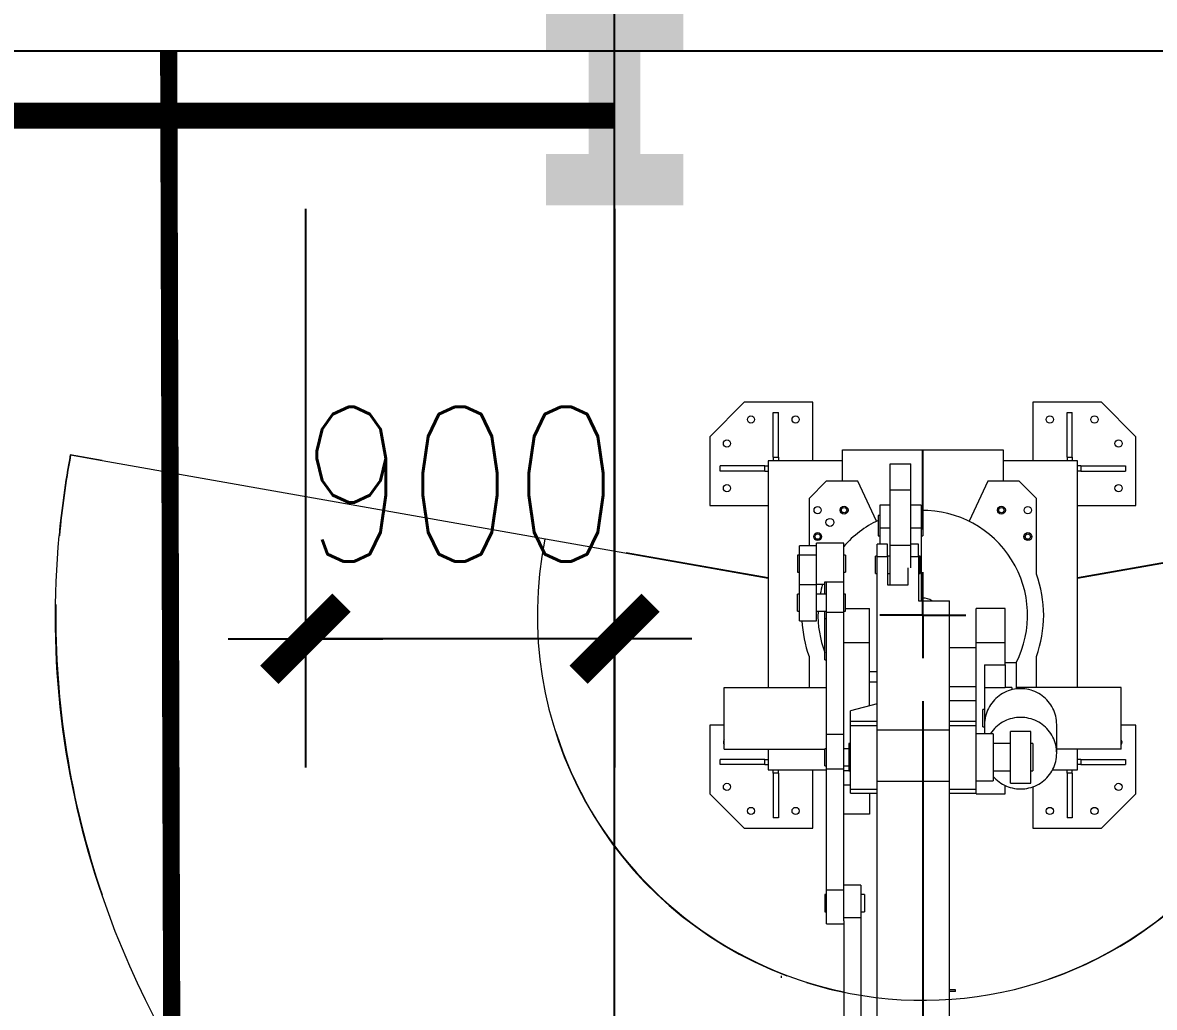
# Model space of a CAD drawing. Header units: millimetres. Extents: x 2509 to 128734, y 2492 to 91667.
# Drawn here: x 34497 to 37791, y 72955 to 75823 of the extents above; entities that cross this region are included whole.
import ezdxf
from ezdxf.enums import TextEntityAlignment as Align

# ---------------------------------------------------------------- set-up
doc = ezdxf.new("R2010")
doc.units = ezdxf.units.MM
doc.linetypes.add('CENTER', pattern=[50.8, 31.75, -6.35, 6.35, -6.35])
doc.linetypes.add('DOTE', pattern=[2.42, 2, -0.2, 0.02, -0.2])
for name, color, linetype in [('7标注层', 4, 'Continuous'), ('AXIS_TEXT', 7, 'Continuous'), ('COLUMN', 7, 'Continuous'), ('DOTE', 1, 'DOTE'), ('PUB_DIM', 3, 'Continuous'), ('SSH_搬运系统', 7, 'Continuous')]:
    doc.layers.add(name, color=color, linetype=linetype)
doc.styles.add('COMPLEX', font='COMPLEX')
doc.styles.add('DIM_FONT', font='SIMPLEX.shx', dxfattribs={"width": 0.8})
doc.dimstyles.new('DIMN150', dxfattribs={"dimscale": 1.5, "dimtxt": 300, "dimasz": 1, "dimexe": 250, "dimexo": 300, "dimgap": 150, "dimtad": 1, "dimdec": 0, "dimzin": 0, "dimdsep": 46, "dimtxsty": 'DIM_FONT', "dimblk": '_DIMX', "dimcen": 2.5, "dimclrt": 7, "dimadec": 0, "dimazin": 0, "dimtfac": 1, "dimtdec": 0, "dimtix": 1, "dimtmove": 2, "dimatfit": 3, "dimldrblk": '_DIMX', "dimfxl": 1, "dimtolj": 1, "dimtzin": 0, "dimarcsym": 0})

# ---------------------------------------------------------------- blocks, each defined once
blk = doc.blocks.new('_DIMX')
blk.add_line((-150, 0), (150, 0))
at = {"const_width": 50}
blk.add_lwpolyline([(-70, -70), (70, 70)], dxfattribs=at)
blk = doc.blocks.new('*D15')
at = {"layer": 'DEFPOINTS', "color": 0, "transparency": 16777216}
for p in [(44548.9, -256732.4), (45448.7, -256732.4), (44548.9, -258434.1)]:
    blk.add_point(p, dxfattribs=at)
at = {"layer": 'PUB_DIM', "color": 0, "lineweight": -2, "transparency": 16777216}
for p, q in [((44548.9, -257182.4), (44548.9, -258809.1)), ((45448.7, -257182.4), (45448.7, -258809.1)), ((44547.4, -258434.1), (44545.9, -258434.1)), ((45448.7, -258434.1), (44548.9, -258434.1)), ((45450.2, -258434.1), (45451.7, -258434.1))]:
    blk.add_line(p, q, dxfattribs=at)
at = {"layer": 'PUB_DIM', "color": 0, "lineweight": -2, "transparency": 16777216, "xscale": 1.5, "yscale": 1.5, "zscale": 1.5}
blk.add_blockref('_DIMX', (44548.9, -258434.1), dxfattribs=at)
at = {"layer": 'PUB_DIM', "color": 0, "lineweight": -2, "transparency": 16777216, "xscale": 1.5, "yscale": 1.5, "zscale": 1.5, "rotation": 180}
blk.add_blockref('_DIMX', (45448.7, -258434.1), dxfattribs=at)
at = {"layer": 'PUB_DIM', "color": 7, "transparency": 16777216, "insert": (44998.8, -257984.1), "char_height": 450, "attachment_point": 5, "style": 'DIM_FONT'}
blk.add_mtext('\\A1;900', dxfattribs=at)
blk = doc.blocks.new('SSH_机械臂')
at = {"layer": 'SSH_搬运系统', "lineweight": 15}
for p, q in [((4052.9, 5073.1, 0), (4069.1, 5164.8, 0)), ((4053.9, 5073.1, 0), (4070.2, 5165.6, 0)), ((4053.9, 5073.1, 0), (3711, 3134.1, 0)), ((3712, 3134.1, 0), (3785, 3547.8, 0)), ((3083.3, 3304.1, 0), (2983.3, 3204.1, 0)), ((3283.3, 3304.1, 0), (3083.3, 3304.1, 0)), ((3283.3, 3262.1, 0), (3283.3, 3304.1, 0)), ((4123.3, 3304.1, 0), (3923.3, 3304.1, 0)), ((3923.3, 3304.1, 0), (3923.3, 3134.1, 0)), ((4223.3, 3204.1, 0), (4123.3, 3304.1, 0)), ((3168.3, 3274.1, 0), (3183.3, 3274.1, 0)), ((3168.3, 3144.1, 0), (3168.3, 3274.1, 0)), ((3183.3, 3144.1, 0), (3183.3, 3274.1, 0)), ((3213.3, 3262.1, 0), (3213.3, 2969.1, 0)), ((3213.3, 3262.1, 0), (3393.3, 3262.1, 0)), ((3393.3, 3262.1, 0), (3393.3, 2964.1, 0)), ((4023.3, 3274.1, 0), (4038.3, 3274.1, 0)), ((4023.3, 3144.1, 0), (4023.3, 3274.1, 0)), ((4038.3, 3144.1, 0), (4038.3, 3274.1, 0)), ((2983.3, 3204.1, 0), (2983.3, 3004.1, 0)), ((4223.3, 3004.1, 0), (4223.3, 3204.1, 0)), ((3153.3, 3134.1, 0), (3153.3, 2964.1, 0)), ((3213.3, 3134.1, 0), (3153.3, 3134.1, 0)), ((3168.3, 3144.1, 0), (3183.3, 3144.1, 0)), ((3168.3, 3144.1, 0), (3168.3, 3134.1, 0)), ((3183.3, 3144.1, 0), (3183.3, 3134.1, 0)), ((4053.3, 3134.1, 0), (3393.3, 3134.1, 0)), ((4023.3, 3144.1, 0), (4038.3, 3144.1, 0)), ((4023.3, 3144.1, 0), (4023.3, 3134.1, 0)), ((4038.3, 3144.1, 0), (4038.3, 3134.1, 0)), ((4053.3, 2918.1, 0), (4053.3, 3134.1, 0)), ((3013.3, 3104.1, 0), (3013.3, 3119.1, 0)), ((3143.3, 3119.1, 0), (3013.3, 3119.1, 0)), ((3143.3, 3104.1, 0), (3013.3, 3104.1, 0)), ((3143.3, 3104.1, 0), (3143.3, 3119.1, 0)), ((3143.3, 3119.1, 0), (3153.3, 3119.1, 0)), ((3143.3, 3104.1, 0), (3153.3, 3104.1, 0)), ((4063.3, 3119.1, 0), (4053.3, 3119.1, 0)), ((4063.3, 3104.1, 0), (4053.3, 3104.1, 0)), ((4063.3, 3119.1, 0), (4063.3, 3104.1, 0)), ((4063.3, 3119.1, 0), (4193.3, 3119.1, 0)), ((4063.3, 3104.1, 0), (4193.3, 3104.1, 0)), ((4193.3, 3119.1, 0), (4193.3, 3104.1, 0)), ((2547.3, 3095, 0), (2553.3, 3095, 0)), ((3587.2, 3043.1, 0), (3692.2, 3043.1, 0)), ((3614.7, 3049.1, 0), (3664.7, 3049.1, 0)), ((3673.5, 3043.1, 0), (3779.3, 3043.1, 0)), ((3700.8, 3043.1, 0), (3719.6, 3043.1, 0)), ((3778.3, 3049.1, 0), (3728.3, 3049.1, 0)), ((3779.3, 3043.1, 0), (3779.3, 2993.1, 0)), ((3779.3, 3043.1, 0), (3805.8, 3043.1, 0)), ((2983.3, 3004.1, 0), (3153.3, 3004.1, 0)), ((3483.6, 3015.1, 0), (3393.3, 3015.1, 0)), ((3943.3, 3015.1, 0), (3805.8, 3015.1, 0)), ((3993.3, 2965.1, 0), (3943.3, 3015.1, 0)), ((4053.3, 3004.1, 0), (4223.3, 3004.1, 0)), ((2789.7, 2969.1, 0), (2739.7, 2969.1, 0)), ((3164.7, 2969.1, 0), (3214.7, 2969.1, 0)), ((3473.3, 2969.1, 0), (3473.3, 2964.1, 0)), ((3473.3, 2969.1, 0), (3593.3, 2969.1, 0)), ((3587.2, 2993.1, 0), (3692.2, 2993.1, 0)), ((3593.3, 2969.1, 0), (3614.7, 2969.1, 0)), ((3593.3, 2969.1, 0), (3593.3, 2964.1, 0)), ((3664.7, 2969.1, 0), (3700.9, 2969.1, 0)), ((3673.5, 2993.1, 0), (3778.5, 2993.1, 0)), ((3700.9, 2969.1, 0), (3700.9, 2914.1, 0)), ((3778.3, 2993.1, 0), (3813.3, 2993.1, 0)), ((3993.3, 2918.1, 0), (3993.3, 2965.1, 0)), ((2704.7, 2964.1, 0), (2803.8, 2964.1, 0)), ((2803.8, 2964.1, 0), (2803.8, 2914.1, 0)), ((2803.8, 2964.1, 0), (3155.8, 2964.1, 0)), ((3155.8, 2964.1, 0), (3155.8, 2914.1, 0)), ((3155.8, 2964.1, 0), (3257, 2964.1, 0)), ((3257, 2964.1, 0), (3612.7, 2964.1, 0)), ((3257, 2964.1, 0), (3257, 2914.1, 0)), ((3612.7, 2964.1, 0), (3612.7, 2914.1, 0)), ((3612.7, 2964.1, 0), (3699.7, 2964.1, 0)), ((2713.2, 2914.1, 0), (1458.5, 2914.1, 0)), ((2713.2, 2914.1, 0), (2803.8, 2914.1, 0)), ((2722.1, 2864.1, 0), (2722.1, 2914.1, 0)), ((2803.8, 2914.1, 0), (3155.8, 2914.1, 0)), ((3023.9, 2839.1, 0), (3023.9, 2914.1, 0)), ((3108.8, 2894.1, 0), (3108.8, 2914.1, 0)), ((3229.7, 2899.1, 0), (3149.7, 2899.1, 0)), ((3150.5, 2899.1, 0), (3150.5, 2914.1, 0)), ((3155.8, 2914.1, 0), (3257, 2914.1, 0)), ((3257, 2914.1, 0), (3612.7, 2914.1, 0)), ((3612.7, 2914.1, 0), (3699.7, 2914.1, 0)), ((3614.7, 2909.1, 0), (3664.7, 2909.1, 0)), ((3623.3, 2909.1, 0), (3623.3, 2839.1, 0)), ((3699.7, 2914.1, 0), (3700.9, 2914.1, 0)), ((3700.9, 2914.1, 0), (3813.3, 2914.1, 0)), ((3778.3, 2909.1, 0), (3728.3, 2909.1, 0)), ((3778.3, 2914.1, 0), (3800.1, 2914.1, 0)), ((3993.3, 2873.1, 0), (3993.3, 2918.1, 0)), ((3993.3, 2918.1, 0), (4085.3, 2918.1, 0)), ((4085.3, 2918.1, 0), (4085.3, 2450.1, 0)), ((3085.3, 2894.1, 0), (3097.6, 2894.1, 0)), ((3097.2, 2894.1, 0), (3281.8, 2894.1, 0)), ((3278.8, 2894.1, 0), (3294.4, 2894.1, 0)), ((3281.8, 2894.1, 0), (3281.8, 2816.6, 0)), ((3294.4, 2894.1, 0), (3294.4, 2816.6, 0)), ((3294.4, 2894.1, 0), (3324.7, 2894.1, 0)), ((3345.1, 2816.6, 0), (3324.7, 2894.1, 0)), ((3877, 2818.9, 0), (3993.3, 2873.1, 0)), ((2722.1, 2864.1, 0), (1458.5, 2864.1, 0)), ((2817.2, 2864.1, 0), (2722.1, 2864.1, 0)), ((2789.7, 2854.1, 0), (2739.7, 2854.1, 0)), ((3085.3, 2839.1, 0), (3023.9, 2839.1, 0)), ((3339.2, 2839.1, 0), (3523.3, 2839.1, 0)), ((3407.9, 2816.6, 0), (3407.9, 2839.1, 0)), ((3439.5, 2839.1, 0), (3439.5, 2816.6, 0)), ((3523, 2839.1, 0), (3623.3, 2839.1, 0)), ((1828.4, 2816.6, 0), (3119.9, 2816.6, 0)), ((3119.9, 2816.6, 0), (3119.9, 2606.6, 0)), ((3119.9, 2816.6, 0), (3269.9, 2816.6, 0)), ((3269.9, 2816.6, 0), (3269.9, 2606.6, 0)), ((3269.9, 2816.6, 0), (3774.1, 2816.6, 0)), ((3725.3, 2821.6, 0), (3775.3, 2821.6, 0)), ((3774.1, 2816.6, 0), (3774.1, 2786.6, 0)), ((3774.1, 2816.6, 0), (3810.3, 2816.6, 0)), ((3856.4, 2809.1, 0), (3810.3, 2809.1, 0)), ((3893.3, 2814.1, 0), (3834.6, 2814.1, 0)), ((3856.4, 2779.1, 0), (3856.4, 2809.1, 0)), ((3924, 2809.1, 0), (3856.4, 2809.1, 0)), ((3774.1, 2786.6, 0), (3691.5, 2786.6, 0)), ((3691.5, 2786.6, 0), (3691.5, 2726.6, 0)), ((3691.5, 2779.1, 0), (3807.5, 2779.1, 0)), ((3774.1, 2786.6, 0), (3810.3, 2786.6, 0)), ((3807.5, 2779.1, 0), (3807.5, 2719.1, 0)), ((3807.5, 2779.1, 0), (3968.2, 2779.1, 0)), ((3811.7, 2779.1, 0), (3901.5, 2779.1, 0)), ((3968.2, 2779.1, 0), (3968.2, 2719.1, 0)), ((3968.2, 2779.1, 0), (4044.4, 2779.1, 0)), ((4044.4, 2779.1, 0), (4044.4, 2719.1, 0)), ((3691.5, 2726.6, 0), (3741, 2726.6, 0)), ((3741, 2719.1, 0), (3807.5, 2719.1, 0)), ((3774.1, 2719.1, 0), (3774.1, 2696.6, 0)), ((3807.5, 2719.1, 0), (3968.2, 2719.1, 0)), ((3811.7, 2719.1, 0), (3901.5, 2719.1, 0)), ((3856.4, 2689.1, 0), (3856.4, 2719.1, 0)), ((3968.2, 2719.1, 0), (4044.4, 2719.1, 0)), ((3774.1, 2696.6, 0), (3645.6, 2696.6, 0)), ((3645.6, 2696.6, 0), (3645.6, 2606.6, 0)), ((3757.2, 2689.1, 0), (3645.6, 2689.1, 0)), ((3653.2, 2688.3, 0), (3653.1, 2689.1, 0)), ((3653.3, 2684.1, 0), (3653.2, 2688.3, 0)), ((3725.3, 2691.6, 0), (3775.3, 2691.6, 0)), ((3757.2, 2689.1, 0), (3757.2, 2691.6, 0)), ((3856.4, 2689.1, 0), (3757.2, 2689.1, 0)), ((3774.1, 2696.6, 0), (3810.3, 2696.6, 0)), ((3893.3, 2684.1, 0), (3834.6, 2684.1, 0)), ((3924, 2689.1, 0), (3856.4, 2689.1, 0)), ((1828.4, 2606.6, 0), (3119.9, 2606.6, 0)), ((2507.3, 2589, 0), (2507.3, 2606.6, 0)), ((2512.3, 2589, 0), (2512.3, 2606.6, 0)), ((3119.9, 2606.6, 0), (3269.9, 2606.6, 0)), ((3269.9, 2606.6, 0), (3645.6, 2606.6, 0)), ((3281.8, 2606.6, 0), (3281.8, 2529.1, 0)), ((3294.4, 2606.6, 0), (3294.4, 2529.1, 0)), ((3354.9, 2606.6, 0), (3354.9, 2529.1, 0)), ((3396, 2606.6, 0), (3396, 2529.1, 0)), ((2507.3, 2589, 0), (2512.3, 2589, 0)), ((3993.3, 2495.1, 0), (3877, 2549.4, 0)), ((3083.3, 2529.1, 0), (3085.3, 2529.1, 0)), ((3085.3, 2529.1, 0), (3097.6, 2529.1, 0)), ((3097.2, 2529.1, 0), (3281.8, 2529.1, 0)), ((3278.3, 2509.1, 0), (3328.3, 2509.1, 0)), ((3278.8, 2529.1, 0), (3294.4, 2529.1, 0)), ((3291.2, 2504, 0), (3285.1, 2504.1, 0)), ((3393.3, 2504.1, 0), (3285.1, 2504.1, 0)), ((3297.2, 2503.4, 0), (3291.2, 2504, 0)), ((3294.4, 2529.1, 0), (3354.9, 2529.1, 0)), ((3329.9, 2529.1, 0), (3391.1, 2529.1, 0)), ((3391.1, 2529.1, 0), (3523.3, 2529.1, 0)), ((3393.3, 2504.1, 0), (3393.3, 2444.1, 0)), ((3458.8, 2504.1, 0), (3393.3, 2504.1, 0)), ((3458.8, 2504.1, 0), (3458.8, 2444.1, 0)), ((3523, 2529.1, 0), (3623.3, 2529.1, 0)), ((3623.3, 2444.1, 0), (3623.3, 2529.1, 0)), ((3258, 2479.1, 0), (3121.1, 2479.1, 0)), ((3125.8, 2471.2, 0), (3121.7, 2466.6, 0)), ((3130.1, 2475.5, 0), (3125.8, 2471.2, 0)), ((3134.1, 2479.1, 0), (3130.1, 2475.5, 0)), ((3258.3, 2479.1, 0), (3258, 2479.1, 0)), ((3258.9, 2486.9, 0), (3258.3, 2487.3, 0)), ((3263.9, 2483.4, 0), (3258.9, 2486.9, 0)), ((3268.6, 2479.6, 0), (3263.9, 2483.4, 0)), ((3273.1, 2475.5, 0), (3268.6, 2479.6, 0)), ((3277.4, 2471.2, 0), (3273.1, 2475.5, 0)), ((3281.5, 2466.6, 0), (3277.4, 2471.2, 0)), ((3303.2, 2502.5, 0), (3297.2, 2503.4, 0)), ((3309.2, 2501.3, 0), (3303.2, 2502.5, 0)), ((3315, 2499.7, 0), (3309.2, 2501.3, 0)), ((3320.8, 2497.8, 0), (3315, 2499.7, 0)), ((3326.4, 2495.6, 0), (3320.8, 2497.8, 0)), ((3331.9, 2493, 0), (3326.4, 2495.6, 0)), ((3337.3, 2490.1, 0), (3331.9, 2493, 0)), ((3342.4, 2486.9, 0), (3337.3, 2490.1, 0)), ((3347.4, 2483.4, 0), (3342.4, 2486.9, 0)), ((3352.1, 2479.6, 0), (3347.4, 2483.4, 0)), ((3356.7, 2475.5, 0), (3352.1, 2479.6, 0)), ((3361, 2471.2, 0), (3356.7, 2475.5, 0)), ((3365, 2466.6, 0), (3361, 2471.2, 0)), ((3993.3, 2450.1, 0), (3993.3, 2495.1, 0)), ((3083.3, 2444.1, 0), (3107.4, 2444.1, 0)), ((3105.9, 2440.7, 0), (3103.6, 2435.1, 0)), ((3108.4, 2446.3, 0), (3105.9, 2440.7, 0)), ((3111.3, 2451.6, 0), (3108.4, 2446.3, 0)), ((3114.5, 2456.8, 0), (3111.3, 2451.6, 0)), ((3118, 2461.8, 0), (3114.5, 2456.8, 0)), ((3121.7, 2466.6, 0), (3118, 2461.8, 0)), ((3285.2, 2461.8, 0), (3281.5, 2466.6, 0)), ((3288.7, 2456.8, 0), (3285.2, 2461.8, 0)), ((3291.9, 2451.6, 0), (3288.7, 2456.8, 0)), ((3294.8, 2446.3, 0), (3291.9, 2451.6, 0)), ((3297.3, 2440.7, 0), (3294.8, 2446.3, 0)), ((3299.6, 2435.1, 0), (3297.3, 2440.7, 0)), ((3368.8, 2461.8, 0), (3365, 2466.6, 0)), ((3372.2, 2456.8, 0), (3368.8, 2461.8, 0)), ((3375.4, 2451.6, 0), (3372.2, 2456.8, 0)), ((3378.3, 2446.3, 0), (3375.4, 2451.6, 0)), ((3380.9, 2440.7, 0), (3378.3, 2446.3, 0)), ((3383.1, 2435.1, 0), (3380.9, 2440.7, 0)), ((3458.8, 2444.1, 0), (3393.3, 2444.1, 0)), ((3458.8, 2444.1, 0), (3523.3, 2444.1, 0)), ((3523, 2444.1, 0), (3623.3, 2444.1, 0)), ((4085.3, 2450.1, 0), (3993.3, 2450.1, 0)), ((3993.3, 2403.1, 0), (3993.3, 2450.1, 0)), ((4053.3, 2234.1, 0), (4053.3, 2450.1, 0)), ((3097.5, 2405.2, 0), (3097.4, 2399.1, 0)), ((3098.1, 2411.3, 0), (3097.5, 2405.2, 0)), ((3098.9, 2417.4, 0), (3098.1, 2411.3, 0)), ((3100.2, 2423.4, 0), (3098.9, 2417.4, 0)), ((3101.7, 2429.3, 0), (3100.2, 2423.4, 0)), ((3103.6, 2435.1, 0), (3101.7, 2429.3, 0)), ((3114.7, 2429.1, 0), (3264.7, 2429.1, 0)), ((3229.7, 2429.1, 0), (3231.4, 2429.1, 0)), ((3301.5, 2429.3, 0), (3299.6, 2435.1, 0)), ((3303, 2423.4, 0), (3301.5, 2429.3, 0)), ((3304.3, 2417.4, 0), (3303, 2423.4, 0)), ((3305.2, 2411.3, 0), (3304.3, 2417.4, 0)), ((3305.7, 2405.2, 0), (3305.2, 2411.3, 0)), ((3305.9, 2399.1, 0), (3305.7, 2405.2, 0)), ((3385, 2429.3, 0), (3383.1, 2435.1, 0)), ((3386.6, 2423.4, 0), (3385, 2429.3, 0)), ((3393.3, 2425.1, 0), (3386.1, 2425.1, 0)), ((3387.8, 2417.4, 0), (3386.6, 2423.4, 0)), ((3388.7, 2411.3, 0), (3387.8, 2417.4, 0)), ((3389.2, 2405.2, 0), (3388.7, 2411.3, 0)), ((3388.7, 2411.1, 0), (3464.8, 2411.1, 0)), ((3389.4, 2399.1, 0), (3389.2, 2405.2, 0)), ((3393.3, 2106.1, 0), (3393.3, 2411.1, 0)), ((3097.4, 2399.1, 0), (3097.5, 2393, 0)), ((3097.5, 2393, 0), (3098.1, 2387, 0)), ((3098.1, 2387, 0), (3098.9, 2380.9, 0)), ((3098.9, 2380.9, 0), (3100.2, 2374.9, 0)), ((3100.2, 2374.9, 0), (3101.7, 2369, 0)), ((3301.5, 2369, 0), (3303, 2374.9, 0)), ((3303, 2374.9, 0), (3304.3, 2380.9, 0)), ((3304.3, 2380.9, 0), (3305.2, 2387, 0)), ((3305.2, 2387, 0), (3305.7, 2393, 0)), ((3305.7, 2393, 0), (3305.9, 2399.1, 0)), ((3385, 2369, 0), (3386.6, 2374.9, 0)), ((3386.6, 2374.9, 0), (3387.8, 2380.9, 0)), ((3387.8, 2380.9, 0), (3388.7, 2387, 0)), ((3388.7, 2387, 0), (3389.2, 2393, 0)), ((3389.2, 2393, 0), (3389.4, 2399.1, 0)), ((3943.3, 2353.1, 0), (3993.3, 2403.1, 0)), ((3103.3, 2364.1, 0), (2983.3, 2364.1, 0)), ((2983.3, 2364.1, 0), (2983.3, 2164.1, 0)), ((3101.7, 2369, 0), (3103.6, 2363.2, 0)), ((3103.6, 2363.2, 0), (3105.9, 2357.6, 0)), ((3105.9, 2357.6, 0), (3108.4, 2352, 0)), ((3108.4, 2352, 0), (3111.3, 2346.6, 0)), ((3111.3, 2346.6, 0), (3114.5, 2341.4, 0)), ((3114.5, 2341.4, 0), (3118, 2336.4, 0)), ((3114.7, 2369.1, 0), (3264.7, 2369.1, 0)), ((3229.7, 2364.1, 0), (3149.7, 2364.1, 0)), ((3229.7, 2369.1, 0), (3231.4, 2369.1, 0)), ((3285.2, 2336.4, 0), (3288.7, 2341.4, 0)), ((3288.7, 2341.4, 0), (3291.9, 2346.6, 0)), ((3291.9, 2346.6, 0), (3294.8, 2352, 0)), ((3294.8, 2352, 0), (3297.3, 2357.6, 0)), ((3297.3, 2357.6, 0), (3299.6, 2363.2, 0)), ((3299.6, 2363.2, 0), (3301.5, 2369, 0)), ((3368.8, 2336.4, 0), (3372.2, 2341.4, 0)), ((3372.2, 2341.4, 0), (3375.4, 2346.6, 0)), ((3375.4, 2346.6, 0), (3378.3, 2352, 0)), ((3378.3, 2352, 0), (3380.9, 2357.6, 0)), ((3380.9, 2357.6, 0), (3383.1, 2363.2, 0)), ((3383.1, 2363.2, 0), (3385, 2369, 0)), ((3393.3, 2353.1, 0), (3483.6, 2353.1, 0)), ((3723.1, 2353.1, 0), (3943.3, 2353.1, 0)), ((4223.3, 2364.1, 0), (4053.3, 2364.1, 0)), ((4223.3, 2164.1, 0), (4223.3, 2364.1, 0)), ((3118, 2336.4, 0), (3121.7, 2331.7, 0)), ((3121.7, 2331.7, 0), (3125.8, 2327.1, 0)), ((3125.8, 2327.1, 0), (3130.1, 2322.8, 0)), ((3130.1, 2322.8, 0), (3134.6, 2318.7, 0)), ((3134.6, 2318.7, 0), (3139.4, 2314.9, 0)), ((3139.4, 2314.9, 0), (3144.3, 2311.4, 0)), ((3144.3, 2311.4, 0), (3149.5, 2308.2, 0)), ((3149.5, 2308.2, 0), (3154.8, 2305.3, 0)), ((3248.4, 2305.3, 0), (3253.7, 2308.2, 0)), ((3253.7, 2308.2, 0), (3258.9, 2311.4, 0)), ((3258.9, 2311.4, 0), (3263.9, 2314.9, 0)), ((3263.9, 2314.9, 0), (3268.6, 2318.7, 0)), ((3268.6, 2318.7, 0), (3273.1, 2322.8, 0)), ((3273.1, 2322.8, 0), (3277.4, 2327.1, 0)), ((3277.4, 2327.1, 0), (3281.5, 2331.7, 0)), ((3281.5, 2331.7, 0), (3285.2, 2336.4, 0)), ((3331.9, 2305.3, 0), (3337.3, 2308.2, 0)), ((3337.3, 2308.2, 0), (3342.4, 2311.4, 0)), ((3342.4, 2311.4, 0), (3347.4, 2314.9, 0)), ((3347.4, 2314.9, 0), (3352.1, 2318.7, 0)), ((3352.1, 2318.7, 0), (3356.7, 2322.8, 0)), ((3356.7, 2322.8, 0), (3361, 2327.1, 0)), ((3361, 2327.1, 0), (3365, 2331.7, 0)), ((3365, 2331.7, 0), (3368.8, 2336.4, 0)), ((3153.3, 2306.1, 0), (3153.3, 2234.1, 0)), ((3154.8, 2305.3, 0), (3160.3, 2302.7, 0)), ((3160.3, 2302.7, 0), (3166, 2300.5, 0)), ((3166, 2300.5, 0), (3171.7, 2298.6, 0)), ((3171.7, 2298.6, 0), (3177.6, 2297, 0)), ((3177.6, 2297, 0), (3183.5, 2295.7, 0)), ((3183.5, 2295.7, 0), (3189.5, 2294.9, 0)), ((3189.5, 2294.9, 0), (3195.5, 2294.3, 0)), ((3195.5, 2294.3, 0), (3201.6, 2294.1, 0)), ((3201.6, 2294.1, 0), (3207.7, 2294.3, 0)), ((3207.7, 2294.3, 0), (3213.7, 2294.9, 0)), ((3213.3, 2106.1, 0), (3213.3, 2294.1, 0)), ((3213.7, 2294.9, 0), (3219.7, 2295.7, 0)), ((3219.7, 2295.7, 0), (3225.6, 2297, 0)), ((3225.6, 2297, 0), (3231.5, 2298.6, 0)), ((3231.5, 2298.6, 0), (3237.3, 2300.5, 0)), ((3237.3, 2300.5, 0), (3242.9, 2302.7, 0)), ((3242.9, 2302.7, 0), (3248.4, 2305.3, 0)), ((3285.1, 2294.1, 0), (3291.2, 2294.3, 0)), ((3291.2, 2294.3, 0), (3297.2, 2294.9, 0)), ((3297.2, 2294.9, 0), (3303.2, 2295.7, 0)), ((3303.2, 2295.7, 0), (3309.2, 2297, 0)), ((3309.2, 2297, 0), (3315, 2298.6, 0)), ((3315, 2298.6, 0), (3320.8, 2300.5, 0)), ((3320.8, 2300.5, 0), (3326.4, 2302.7, 0)), ((3326.4, 2302.7, 0), (3331.9, 2305.3, 0)), ((3013.3, 2249.1, 0), (3013.3, 2264.1, 0)), ((3143.3, 2264.1, 0), (3013.3, 2264.1, 0)), ((3143.3, 2249.1, 0), (3013.3, 2249.1, 0)), ((3143.3, 2249.1, 0), (3143.3, 2264.1, 0)), ((3143.3, 2264.1, 0), (3153.3, 2264.1, 0)), ((3143.3, 2249.1, 0), (3153.3, 2249.1, 0)), ((4063.3, 2264.1, 0), (4053.3, 2264.1, 0)), ((4063.3, 2249.1, 0), (4053.3, 2249.1, 0)), ((4063.3, 2264.1, 0), (4063.3, 2249.1, 0)), ((4063.3, 2264.1, 0), (4193.3, 2264.1, 0)), ((4063.3, 2249.1, 0), (4193.3, 2249.1, 0)), ((4193.3, 2264.1, 0), (4193.3, 2249.1, 0)), ((3153.3, 2234.1, 0), (3213.3, 2234.1, 0)), ((3168.3, 2224.1, 0), (3168.3, 2234.1, 0)), ((3183.3, 2224.1, 0), (3168.3, 2224.1, 0)), ((3168.3, 2224.1, 0), (3168.3, 2094.1, 0)), ((3183.3, 2224.1, 0), (3183.3, 2234.1, 0)), ((3183.3, 2224.1, 0), (3183.3, 2094.1, 0)), ((3393.3, 2234.1, 0), (4053.3, 2234.1, 0)), ((3711, 2234.1, 0), (3825.4, 1585.4, 0)), ((4061.6, 251.6, 0), (3712, 2234.1, 0)), ((3923.3, 2234.1, 0), (3923.3, 2064.1, 0)), ((4023.3, 2224.1, 0), (4023.3, 2234.1, 0)), ((4038.3, 2224.1, 0), (4023.3, 2224.1, 0)), ((4023.3, 2224.1, 0), (4023.3, 2094.1, 0)), ((4038.3, 2224.1, 0), (4038.3, 2234.1, 0)), ((4038.3, 2224.1, 0), (4038.3, 2094.1, 0)), ((2983.3, 2164.1, 0), (3083.3, 2064.1, 0)), ((4123.3, 2064.1, 0), (4223.3, 2164.1, 0)), ((3183.3, 2094.1, 0), (3168.3, 2094.1, 0)), ((3213.3, 2106.1, 0), (3393.3, 2106.1, 0)), ((3283.3, 2064.1, 0), (3283.3, 2106.1, 0)), ((4038.3, 2094.1, 0), (4023.3, 2094.1, 0)), ((3083.3, 2064.1, 0), (3283.3, 2064.1, 0)), ((3923.3, 2064.1, 0), (4123.3, 2064.1, 0))]:
    blk.add_line(p, q, dxfattribs=at)
at = {"layer": 'SSH_搬运系统'}
for p, q in [((3603.3, 2684.1, 0), (3603.3, 2809.1, 0)), ((3353.3, 2684.1, 0), (1978.3, 2684.1, 0)), ((3603.3, 2684.1, 0), (3478.3, 2684.1, 0)), ((3603.3, 2684.1, 0), (3603.3, 2559.1, 0)), ((3603.3, 2684.1, 0), (3728.3, 2684.1, 0)), ((3853.3, 2684.1, 0), (4085.3, 2684.1, 0))]:
    blk.add_line(p, q, dxfattribs=at)
at = {"layer": 'SSH_搬运系统', "lineweight": 15}
for centre, radius in [((3103.3, 3254.1, 0), 10.5), ((3973.3, 3254.1, 0), 10.5), ((4103.3, 3254.1, 0), 10.5), ((3033.3, 3184.1, 0), 10.5), ((4173.3, 3184.1, 0), 10.5), ((3033.3, 3054.1, 0), 10.5), ((4173.3, 3054.1, 0), 10.5), ((3832.3, 2990.1, 0), 11.5), ((3909.3, 2990.1, 0), 10.5), ((3832.3, 2990.1, 0), 7.75), ((3873.6, 2954.4, 0), 11.5), ((3909.3, 2913.1, 0), 11.5), ((3909.3, 2913.1, 0), 7.75), ((3909.3, 2455.1, 0), 11.5), ((3909.3, 2455.1, 0), 7.75), ((3832.3, 2378.1, 0), 11.5), ((3832.3, 2378.1, 0), 7.75), ((3909.3, 2378.1, 0), 10.5), ((3033.3, 2314.1, 0), 10.5), ((4173.3, 2314.1, 0), 10.5), ((3033.3, 2184.1, 0), 10.5), ((4173.3, 2184.1, 0), 10.5), ((3103.3, 2114.1, 0), 10.5), ((3973.3, 2114.1, 0), 10.5), ((4103.3, 2114.1, 0), 10.5)]:
    blk.add_circle(centre, radius, dxfattribs=at)
for centre, radius, start, end in [((3599, 2720.8, 0), 2488.9, 84.5718, 109.0684), ((3603.3, 2684.1, 0), 2524, 89.295, 108.8241), ((3603.3, 2684.1, 0), 2525, 79.3441, 84.7496), ((3603.3, 2684.1, 0), 2524, 79.3665, 84.7475), ((3603.3, 2684.1, 0), 2525, 108.8906, 148.2417), ((3603.3, 2684.1, 0), 1122, 78.6259, 159.3625), ((3603.3, 2684.1, 0), 1121, 107.5198, 159.4986), ((3233.3, 3254.1, 0), 10.5, 49.6324, 130.3676), ((3603, 2683.1, 0), 1121.1, 159.4445, 281.3998), ((3603.3, 2684.1, 0), 352, 92.6335, 109.8911), ((3603.3, 2684.1, 0), 1122, 162.419, 168.171), ((3603.3, 2684.1, 0), 1121, 162.4028, 168.1603), ((3603.3, 2684.1, 0), 305, 87.8718, 110.8644), ((3603.3, 2684.1, 0), 305, 72.8375, 78.4004), ((3603.3, 2684.1, 0), 305, 25.2285, 48.9466), ((3603.3, 2684.1, 0), 305, 242.9931, 0.9393), ((3603.3, 2684.1, 0), 50, 327.7364, 0), ((3603.3, 2684.1, 0), 352, 250.1089, 289.8911), ((3603.3, 2684.1, 0), 2525, 188.1991, 258.2958), ((3603.3, 2684.1, 0), 2524, 188.2023, 254.5252), ((3603.3, 2684.1, 0), 1121, 199.0613, 281.4264), ((3233.3, 2114.1, 0), 10.5, 229.6324, 270), ((3233.3, 2114.1, 0), 10.5, 270, 310.3676)]:
    blk.add_arc(centre, radius, start, end, dxfattribs=at)
for points in [[(3587.2, 3043.1, 0), (3587.2, 2993.1, 0)], [(3614.7, 3049.1, 0), (3614.7, 3043.1, 0)], [(3664.7, 3043.1, 0), (3664.7, 3049.1, 0)], [(3692.2, 2993.1, 0), (3692.2, 3043.1, 0)], [(3728.3, 3049.1, 0), (3728.3, 3043.1, 0)], [(3778.3, 3043.1, 0), (3778.3, 3049.1, 0)], [(3805.8, 2993.1, 0), (3805.8, 3043.1, 0)], [(2739.7, 2969.1, 0), (2739.7, 2964.1, 0)], [(2789.7, 2964.1, 0), (2789.7, 2969.1, 0)], [(3164.7, 2969.1, 0), (3164.7, 2964.1, 0)], [(3214.7, 2964.1, 0), (3214.7, 2969.1, 0)], [(3614.7, 2993.1, 0), (3614.7, 2964.1, 0)], [(3664.7, 2964.1, 0), (3664.7, 2993.1, 0)], [(3693.3, 2993.1, 0), (3693.3, 2969.1, 0)], [(3813.3, 2914.1, 0), (3813.3, 2993.1, 0)], [(2704.7, 2964.1, 0), (2704.7, 2914.1, 0)], [(3699.7, 2914.1, 0), (3699.7, 2964.1, 0)], [(2817.2, 2864.1, 0), (2817.2, 2914.1, 0)], [(3149.7, 2899.1, 0), (3149.7, 2894.1, 0)], [(3164.7, 2914.1, 0), (3164.7, 2899.1, 0)], [(3214.7, 2899.1, 0), (3214.7, 2914.1, 0)], [(3229.7, 2894.1, 0), (3229.7, 2899.1, 0)], [(3523.3, 2839.1, 0), (3523.3, 2914.1, 0)], [(3614.7, 2914.1, 0), (3614.7, 2909.1, 0)], [(3664.7, 2909.1, 0), (3664.7, 2914.1, 0)], [(3728.3, 2914.1, 0), (3728.3, 2909.1, 0)], [(3778.3, 2909.1, 0), (3778.3, 2914.1, 0)], [(3085.3, 2894.1, 0), (3085.3, 2816.6, 0)], [(3097.2, 2894.1, 0), (3097.2, 2816.6, 0)], [(2739.7, 2864.1, 0), (2739.7, 2854.1, 0)], [(2789.7, 2854.1, 0), (2789.7, 2864.1, 0)], [(3725.3, 2821.6, 0), (3725.3, 2816.6, 0)], [(3775.3, 2816.6, 0), (3775.3, 2821.6, 0)], [(3810.3, 2786.6, 0), (3810.3, 2816.6, 0)], [(3834.6, 2814.1, 0), (3834.6, 2809.1, 0)], [(3893.3, 2809.1, 0), (3893.3, 2814.1, 0)], [(3924, 2779.1, 0), (3924, 2809.1, 0)], [(3725.3, 2786.6, 0), (3725.3, 2779.1, 0)], [(3775.3, 2779.1, 0), (3775.3, 2786.6, 0)], [(3810.3, 2696.6, 0), (3810.3, 2719.1, 0)], [(3924, 2689.1, 0), (3924, 2719.1, 0)], [(3725.3, 2696.6, 0), (3725.3, 2691.6, 0)], [(3775.3, 2691.6, 0), (3775.3, 2696.6, 0)], [(3834.6, 2689.1, 0), (3834.6, 2684.1, 0)], [(3893.3, 2684.1, 0), (3893.3, 2689.1, 0)], [(3085.3, 2606.6, 0), (3085.3, 2529.1, 0)], [(3097.2, 2606.6, 0), (3097.2, 2529.1, 0)], [(3508.3, 2529.1, 0), (3508.3, 2606.6, 0)], [(3083.3, 2529.1, 0), (3083.3, 2444.1, 0)], [(3121.1, 2529.1, 0), (3121.1, 2479.1, 0)], [(3258.3, 2479.1, 0), (3258.3, 2529.1, 0)], [(3285.1, 2504.1, 0), (3258.3, 2504.1, 0)], [(3278.3, 2509.1, 0), (3278.3, 2504.1, 0)], [(3328.3, 2504.1, 0), (3328.3, 2509.1, 0)], [(3523.3, 2444.1, 0), (3523.3, 2529.1, 0)], [(3149.7, 2479.1, 0), (3149.7, 2429.1, 0)], [(3229.7, 2429.1, 0), (3229.7, 2479.1, 0)], [(3393.3, 2425.1, 0), (3393.3, 2444.1, 0)], [(3464.8, 2411.1, 0), (3464.8, 2444.1, 0)], [(3114.7, 2429.1, 0), (3114.7, 2369.1, 0)], [(3264.7, 2369.1, 0), (3264.7, 2429.1, 0)], [(3149.7, 2369.1, 0), (3149.7, 2364.1, 0)], [(3229.7, 2364.1, 0), (3229.7, 2369.1, 0)], [(3201.6, 2294.1, 0), (3285.1, 2294.1, 0)]]:
    blk.add_open_spline(points, degree=1, dxfattribs=at)
blk = doc.blocks.new('12号建筑底图')
at = {"layer": 'COLUMN'}
h = blk.add_hatch(color=256, dxfattribs=at)
h.paths.add_polyline_path([(45448.7, -256572.4), (45248.7, -256572.4), (45248.7, -256720.8), (45373.7, -256720.8), (45373.7, -256872.4), (45448.7, -256872.4)])
h.paths.add_polyline_path([(45648.7, -256572.4), (45448.7, -256572.4), (45448.7, -256872.4), (45523.7, -256872.4), (45523.7, -256722.4), (45648.7, -256722.4)])
h.paths.add_polyline_path([(45523.7, -256872.4), (45448.7, -256872.4), (45448.7, -257172.4), (45648.7, -257172.4), (45648.7, -257022.4), (45523.7, -257022.4)])
h.paths.add_polyline_path([(45448.7, -256872.4), (45373.7, -256872.4), (45373.7, -257022.4), (45248.7, -257022.4), (45248.7, -257172.4), (45448.7, -257172.4)])
at = {"layer": 'COLUMN', "linetype": 'DOTE', "const_width": 75}
blk.add_lwpolyline([(38048.7, -256910.8), (45448.7, -256910.8)], dxfattribs=at)
at = {"layer": 'DOTE'}
for p, q in [((45448.7, -305572.4), (45448.7, -255872.4)), ((36448.7, -256722.4), (110448.7, -256722.4))]:
    blk.add_line(p, q, dxfattribs=at)
at = {"layer": 'AXIS_TEXT', "style": 'COMPLEX', "width": 0.736842}
blk.add_attdef('N', text='', height=900, dxfattribs=at).set_placement((122812.3, -249273.3), (123412.3, -249273.3), align=Align.FIT)
at = {"layer": 'PUB_DIM'}
dim = blk.add_aligned_dim(p1=(45448.7, -256732.4), p2=(44548.9, -256732.4), distance=1701.6, dimstyle='DIMN150', dxfattribs=at)
dim.commit()
dim.dimension.update_dxf_attribs({"geometry": '*D15', "text_midpoint": (44998.8, -257984.1)})

msp = doc.modelspace()

# ---------------------------------------------------------------- linework, layer by layer
at = {"layer": '7标注层', "linetype": 'CENTER', "const_width": 50}
msp.add_lwpolyline([(34921.643, 75740.213), (34930.839, 72790.219)], dxfattribs=at)

# ---------------------------------------------------------------- block references
at = {"linetype": 'CENTER'}
msp.add_blockref('12号建筑底图', (-9229.066, 332462.656), dxfattribs=at)
at = {"layer": 'SSH_搬运系统', "rotation": 90}
msp.add_blockref('SSH_机械臂', (39800.878, 70493.639, 0), dxfattribs=at)

doc.saveas('drawing.dxf')
